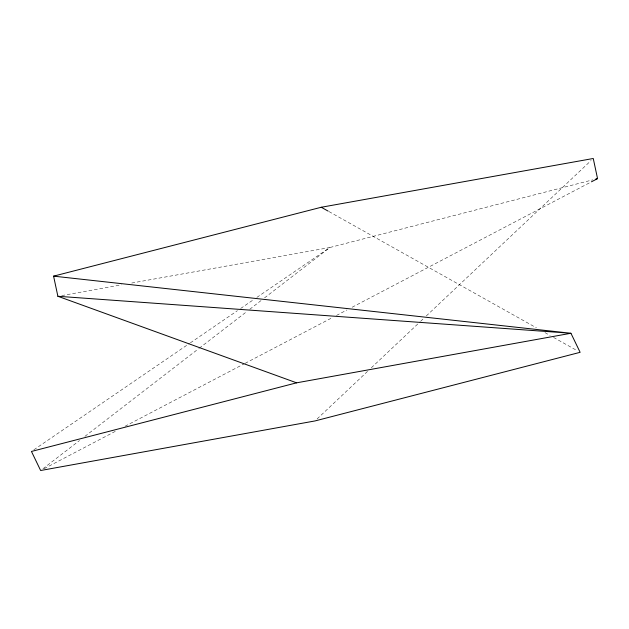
<?xml version="1.0" encoding="UTF-8"?>
<svg xmlns="http://www.w3.org/2000/svg" width="629" height="629" viewBox="0 0 629 629"><rect width="100%" height="100%" fill="white"/><g stroke="black" fill="none" stroke-linecap="round" stroke-linejoin="round"><path stroke-width="0.47" stroke-dasharray="3.15 2.36" d="M317.118 418.922L367.776 371.141M371.346 367.776L419.865 322.017M420.581 321.348L423.435 318.651M426.289 315.962L591.111 160.513M42.969 468.707L79.513 440.536M84.954 436.337L198.465 348.82M199.244 348.222L246.67 311.654M249.784 309.256L261.444 300.261M264.557 297.863L329.863 247.512L592.801 179.839M33.88 449.79L189.573 343.387M190.39 342.829L237.416 310.687M240.663 308.469L253.636 299.601M256.884 297.391L329.863 247.512L131.178 283.136M44.116 468.684L116.341 430.826M125.045 426.265L244.256 363.782M245.129 363.326L332.143 317.724M336.499 315.443L346.941 309.971M352.161 307.235L590.592 182.268M61.736 295.583L121.539 284.866M328.983 211.58L536.411 327.819M544.981 332.623L550.123 335.509M553.551 337.427L576.699 350.392"/><path stroke-width="0.94" d="M591.457 181.812L597.55 178.62L593.257 158.492L321.27 207.256L53.583 276.147L57.876 296.275L296.597 382.825L570.935 333.26L580.127 352.319L314.98 420.943L40.641 470.508L31.45 451.449L296.597 382.825M595.655 179.108L597.55 178.62M57.876 296.275L570.935 333.26L53.583 276.147M321.27 207.256L328.126 211.1"/></g></svg>
